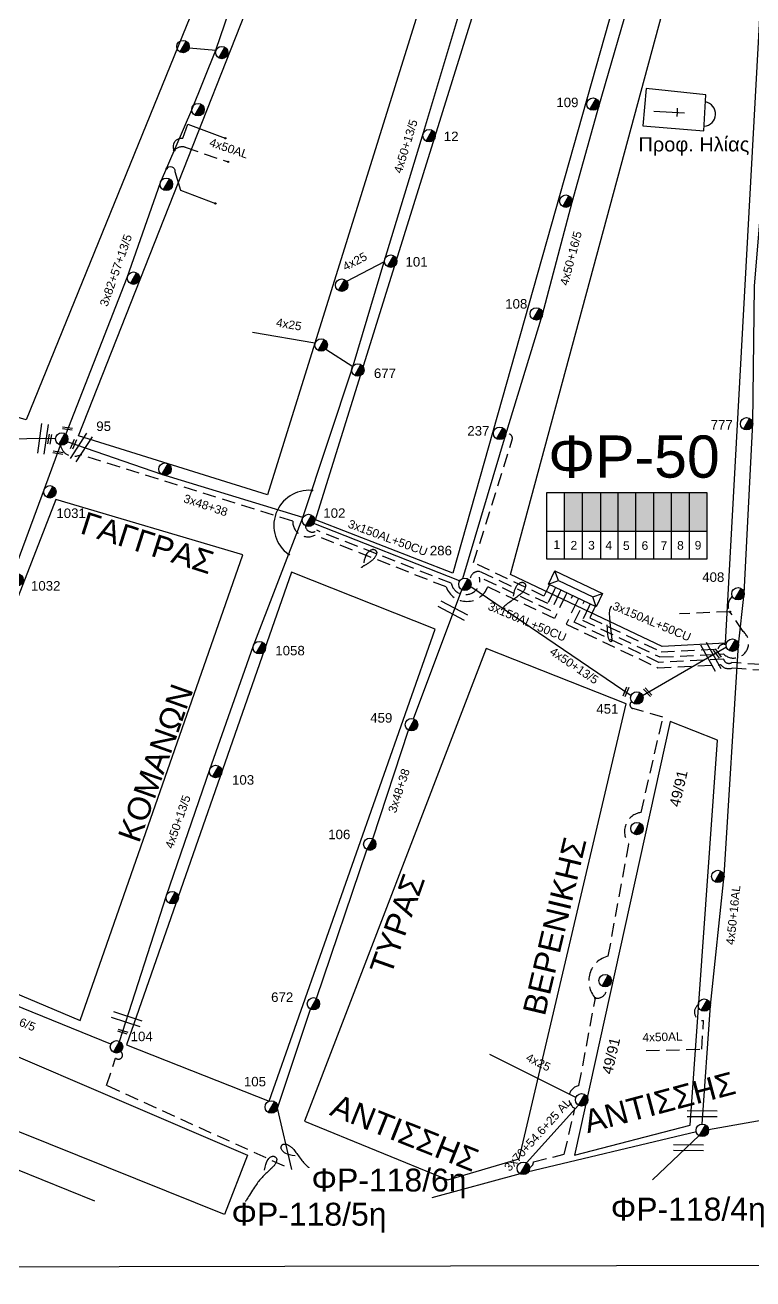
# Model space of a CAD drawing. Header units: millimetres. Extents: x 1421 to 7547, y 822 to 1863.
# Drawn here: x 6587 to 6724.9, y 822.2 to 1059.9 of the extents above; entities that cross this region are included whole.
import ezdxf
from ezdxf.enums import TextEntityAlignment as Align

# ---------------------------------------------------------------- set-up
doc = ezdxf.new("R2010")
doc.units = ezdxf.units.MM
doc.linetypes.add('DASHED', pattern=[19.05, 12.7, -6.35])
doc.layers.get('0').update_dxf_attribs({"lineweight": 30})
for name, color, linetype, lineweight in [('3x48+38', 7, 'Continuous', 30), ('3x82+57+13_5', 7, 'Continuous', 30), ('4x16CU', 7, 'Continuous', 30), ('4x50+13_5', 7, 'Continuous', 30), ('4x50+16_5', 7, 'Continuous', 30), ('Pillar OTE', 7, 'Continuous', 30), ('TEXT_ΚΑΛΩΔΙΩΝ', 7, 'Continuous', 30), ('Άγνωστα', 7, 'Continuous', 30), ('Άγνωστο εναέριο καλώδιο', 7, 'Continuous', 30), ('Άγνωστο Υπόγειο Καλώδιο', 7, 'DASHED', 30), ('Γυμνά εναέρια ΧΤ και ΦΟΠ (3Φ)   4x50+16AL', 7, 'Continuous', 30), ('Εναέρια παροχή ΧΤ 4x25', 7, 'SYN_LINE', 30), ('Καλώδια ΧΤ   3x150+50CU', 7, 'DASHED', 30), ('Καλώδια ΧΤ   3x150AL+50CU', 7, 'DASHED', 30), ('Μηχανική τομή', 7, 'Continuous', 30), ('Στύλος ΦΜ', 7, 'Continuous', 30), ('Στύλος ΦΜ @ 1', 7, 'Continuous', 30), ('Συνδέσεις', 7, 'Continuous', 30), ('Συνεστραμμένα ΧΤ   3x70+54.6+25 AL', 7, 'SYN_LINE', 30), ('Τομή', 7, 'Continuous', 30), ('Υποσταθμός πόλεως', 7, 'Continuous', 30), ('Υπόβαθρο ΔΕΗ', 7, 'Continuous', 30), ('Υπόγεια Καλώδια Δικτύου ΧΤ  4x50AL', 7, 'DASHED', 30)]:
    doc.layers.add(name, color=color, linetype=linetype, lineweight=lineweight)
doc.styles.add('arial', font='arial.ttf')
doc.styles.get("Standard").update_dxf_attribs({"font": 'arial.ttf'})
doc.linetypes.add('SYN_LINE', pattern='A,0.5,-0.0001,["/\\/\\/\\/",Standard,S=0.1,R=0,X=0,Y=-0.05],-0.25', length=0.7501)

# ---------------------------------------------------------------- blocks, each defined once
blk = doc.blocks.new('ΥΠΑΡΧΩΝ ΤΣΙΜΕΝΤΕΝΙΟΣ ΣΤΥΛΟΣ')
at = {"layer": 'Στύλος ΦΜ'}
blk.add_hatch(color=7, dxfattribs=at).paths.add_polyline_path([(-1.29, -2.28, 0.574793), (2.62, 0, 0.268822), (1.3, 2.27)])
at = {"layer": 'Στύλος ΦΜ', "color": 7}
blk.add_line((-1.29, -2.28), (1.3, 2.27), dxfattribs=at)
blk.add_circle((0, 0), 2.62, dxfattribs=at)
at = {"layer": 'Στύλος ΦΜ', "flags": 4}
for tag, p in [('ΑΡΙΘΜΟΣ', (-4.68, 8.05)), ('ΤΥΠΟΣ', (-4.91, 3.03))]:
    blk.add_attdef(tag, p, '', height=4, dxfattribs=at)
blk = doc.blocks.new('ΤΟΜΗ')
at = {"layer": 'Τομή', "lineweight": -3, "ltscale": 40}
for p, q in [((-11.37, 1.1), (11.37, 1.1)), ((11.37, -3.57), (-11.37, -3.57))]:
    blk.add_line(p, q, dxfattribs=at)
blk = doc.blocks.new('ΜΗΧΑΝΙΚΗ ΤΟΜΗ')
at = {"layer": 'Μηχανική τομή', "lineweight": -3, "ltscale": 40}
for p, q in [((-3.78, 1.15), (3.8, 1.15)), ((3.8, -0.4), (-3.78, -0.4))]:
    blk.add_line(p, q, dxfattribs=at)
blk = doc.blocks.new('ΥΠΟΣΤΑΘΜΟΣ ΠΟΛΕΩΣ 9 ΑΝΑΧΩΡΗΣΕΩΝ')
at = {"layer": 'Υποσταθμός πόλεως', "ltscale": 40}
for p, q in [((-9.63, -2.82), (-9.63, -4)), ((-7.12, -2.82), (-7.12, -4)), ((-4.84, -2.82), (-4.84, -4)), ((-2.36, -2.82), (-2.36, -4)), ((0.09, -2.82), (0.09, -4)), ((2.55, -2.82), (2.55, -4)), ((5.02, -2.82), (5.02, -4)), ((7.48, -2.82), (7.48, -4)), ((9.61, -2.82), (9.61, -4))]:
    blk.add_line(p, q, dxfattribs=at)
blk.add_lwpolyline([(-10.02, 2.82), (10.02, 2.82), (10.02, -2.82), (-10.02, -2.82)], close=True, dxfattribs=at)
for points in [[(-7.21, 0), (-10.02, 2.82)], [(-10.02, -2.82), (-7.21, 0)], [(-7.21, 0), (7.21, 0)], [(7.21, 0), (10.02, 2.82)], [(10.02, -2.82), (7.21, 0)]]:
    blk.add_lwpolyline(points, dxfattribs=at)
at = {"layer": 'Υποσταθμός πόλεως', "linetype": 'SYN_LINE', "ltscale": 40, "flags": 1}
for tag, p in [('ΜΕΤΑΣΧΗΜΑΤΙΣΜΟΣ', (10.79, 1.71)), ('ΙΣΧΥΣ', (10.77, -1.08)), ('ΑΡΙΘΜΟΣ', (10.89, -3.8))]:
    blk.add_attdef(tag, p, '', height=1.8, dxfattribs=at)
blk = doc.blocks.new('_ΣΥΝΔΕΣΗ')
at = {"layer": 'Συνδέσεις', "linetype": 'SYN_LINE', "ltscale": 40}
blk.add_hatch(color=256, dxfattribs=at).paths.add_polyline_path([(0.5, -0.01, 1), (-0.5, -0.01, 1)])
at = {"layer": 'Συνδέσεις'}
blk.add_circle((0, -0.01), 0.5, dxfattribs=at)

msp = doc.modelspace()

# ---------------------------------------------------------------- hatches: boundary and pattern name
at = {"layer": 'Καλώδια ΧΤ   3x150+50CU', "linetype": 'DASHED', "lineweight": -2, "ltscale": 0.2}
h = msp.add_hatch(color=5, dxfattribs=at)
h.dxf.hatch_style = 1
h.paths.add_polyline_path([(6689.19, 963.98), (6692.63, 963.97), (6692.63, 971.34), (6689.19, 971.34)])
h = msp.add_hatch(color=1, dxfattribs=at)
h.dxf.hatch_style = 1
h.paths.add_polyline_path([(6692.63, 963.97), (6696.07, 963.97), (6696.07, 971.34), (6692.63, 971.34)])
h = msp.add_hatch(color=173, dxfattribs=at)
h.dxf.hatch_style = 1
h.paths.add_polyline_path([(6696.07, 963.97), (6699.37, 963.97), (6699.37, 971.34), (6696.07, 971.34)])
h = msp.add_hatch(color=2, dxfattribs=at)
h.dxf.hatch_style = 1
h.paths.add_polyline_path([(6699.37, 963.97), (6702.75, 963.96), (6702.75, 971.34), (6699.37, 971.34)])
h = msp.add_hatch(color=85, dxfattribs=at)
h.dxf.hatch_style = 1
h.paths.add_polyline_path([(6706.15, 971.34), (6702.75, 971.34), (6702.75, 963.96), (6706.15, 963.96)])
h = msp.add_hatch(color=6, dxfattribs=at)
h.dxf.hatch_style = 1
h.paths.add_polyline_path([(6706.15, 963.96), (6709.49, 963.96), (6709.49, 971.34), (6706.15, 971.34)])
h = msp.add_hatch(color=30, dxfattribs=at)
h.dxf.hatch_style = 1
h.paths.add_polyline_path([(6709.49, 963.96), (6712.88, 963.95), (6712.88, 971.34), (6709.49, 971.34)])
h = msp.add_hatch(color=62, dxfattribs=at)
h.dxf.hatch_style = 1
h.paths.add_polyline_path([(6716.2, 971.34), (6712.88, 971.34), (6712.88, 963.95), (6716.2, 963.95)])

# ---------------------------------------------------------------- linework, layer by layer
at = {"linetype": 'Continuous', "lineweight": -3, "ltscale": 0.2}
msp.add_lwpolyline([(5474.15, 1851.64), (7546.99, 1855.83), (7546.99, 826.44), (5474.15, 822.25)], close=True, dxfattribs=at)
at = {"layer": '3x48+38', "color": 173, "lineweight": -3, "ltscale": 0.2}
for points in [[(6612.9, 974.72), (6594.96, 980.89)], [(6639.63, 966.54), (6612.9, 974.72)], [(6669.33, 954.54), (6641.71, 965.44)]]:
    msp.add_lwpolyline(points, dxfattribs=at)
at = {"layer": '3x48+38', "color": 151, "lineweight": -3, "ltscale": 0.2}
msp.add_lwpolyline([(6660.58, 928.42), (6669.75, 952.89)], dxfattribs=at)
at = {"layer": '3x48+38', "color": 133, "lineweight": -3, "ltscale": 0.2}
for points in [[(6652.89, 905.66), (6659.61, 926.28)], [(6642.2, 875.42), (6651.72, 903.61)], [(6637.53, 843.01), (6634.79, 854.61), (6641.04, 873.38)]]:
    msp.add_lwpolyline(points, dxfattribs=at)
at = {"layer": '3x82+57+13_5', "color": 133, "lineweight": -3, "ltscale": 0.2}
for points in [[(6623.15, 1055.14), (6628.11, 1069.83)], [(6594.7, 982.31), (6606.34, 1012.05), (6612.61, 1030.05), (6618.57, 1043.83), (6623.15, 1055.14)]]:
    msp.add_lwpolyline(points, dxfattribs=at)
at = {"layer": '4x16CU', "color": 133, "lineweight": -3, "ltscale": 0.2}
for points in [[(6615.25, 1036.15, -0.597801), (6616.88, 1038.5), (6617.82, 1041.11), (6624.92, 1038.45)], [(6613.78, 1032.73, -0.751118), (6615.38, 1032.18), (6616.41, 1028.59), (6623.05, 1026.1)]]:
    msp.add_lwpolyline(points, format="xyb", dxfattribs=at)
at = {"layer": '4x50+13_5', "color": 1, "lineweight": -3, "ltscale": 0.2}
for points in [[(6604.87, 867.27), (6613.76, 894.93), (6621.98, 918.8), (6630.21, 942.14), (6639.63, 966.54), (6649.16, 995.31), (6655.14, 1015.5), (6662.51, 1039.52), (6671.74, 1070.54), (6673.25, 1092.76)], [(6592.74, 981.56), (6565.47, 981.22), (6543.53, 996.52)]]:
    msp.add_lwpolyline(points, dxfattribs=at)
at = {"layer": '4x50+13_5', "color": 133, "lineweight": -3, "ltscale": 0.2}
msp.add_lwpolyline([(6558.1, 885.65), (6567.35, 910.86), (6575.15, 931.37), (6584.61, 955.58), (6590.66, 972.03), (6593.66, 980.29)], dxfattribs=at)
at = {"layer": '4x50+13_5', "color": 2, "lineweight": -3, "ltscale": 0.2}
for points in [[(6671.43, 953.48), (6701.85, 932.86)], [(6704, 932.83), (6719.89, 942.04)]]:
    msp.add_lwpolyline(points, dxfattribs=at)
at = {"layer": '4x50+16_5', "color": 5, "lineweight": -3, "ltscale": 0.2}
for points in [[(6678.01, 982.11), (6685.05, 1005.08), (6690.64, 1026.37), (6695.7, 1044.46), (6702.32, 1067.41), (6708.26, 1091.38), (6710.05, 1099.38)], [(6669.94, 955.02), (6678.01, 982.11)]]:
    msp.add_lwpolyline(points, dxfattribs=at)
at = {"layer": '4x50+16_5', "color": 6, "lineweight": -3, "ltscale": 0.2}
msp.add_lwpolyline([(6603.21, 866.73), (6582.89, 875.02), (6559.03, 885.25), (6530.47, 897.51), (6509.26, 907.05)], dxfattribs=at)
at = {"layer": 'Pillar OTE', "lineweight": -2, "ltscale": 40}
for points in [[(6685.86, 958.7), (6685.86, 971.34), (6716.2, 971.34), (6716.2, 958.67), (6685.86, 958.7)], [(6689.19, 958.7), (6689.19, 971.34)], [(6692.63, 958.69), (6692.63, 971.34)], [(6696.07, 958.69), (6696.07, 971.34)], [(6699.37, 958.69), (6699.37, 971.34)], [(6702.75, 958.68), (6702.75, 971.34)], [(6706.15, 958.68), (6706.15, 971.34)], [(6709.49, 958.68), (6709.49, 971.34)], [(6712.88, 958.67), (6712.88, 971.34)], [(6685.86, 963.98), (6716.2, 963.95)]]:
    msp.add_lwpolyline(points, dxfattribs=at)
at = {"layer": 'Άγνωστα', "lineweight": -3}
for points in [[(6651.21, 957.96), (6651.33, 958.56), (6651.48, 959.05), (6651.63, 959.44), (6651.8, 959.74), (6651.96, 959.97), (6652.13, 960.14), (6652.28, 960.26), (6652.42, 960.35), (6652.55, 960.42), (6652.65, 960.47), (6652.74, 960.51), (6652.83, 960.53), (6652.9, 960.54), (6652.97, 960.54), (6653.03, 960.52), (6653.1, 960.51), (6653.16, 960.48), (6653.23, 960.45), (6653.3, 960.41), (6653.36, 960.37), (6653.42, 960.32), (6653.48, 960.27), (6653.52, 960.21), (6653.56, 960.15), (6653.59, 960.09), (6653.61, 960.02), (6653.61, 959.94), (6653.61, 959.86), (6653.6, 959.78), (6653.58, 959.7), (6653.56, 959.61), (6653.53, 959.52), (6653.49, 959.43), (6653.45, 959.33), (6653.4, 959.23), (6653.34, 959.13), (6653.28, 959.03), (6653.2, 958.93), (6653.12, 958.83), (6653.03, 958.72), (6652.93, 958.62), (6652.82, 958.51), (6652.7, 958.41), (6652.58, 958.3), (6652.45, 958.2), (6652.32, 958.11), (6652.19, 958.01), (6652.06, 957.92), (6651.93, 957.84), (6651.8, 957.76), (6651.67, 957.69), (6651.55, 957.62), (6651.44, 957.55), (6651.33, 957.49), (6651.23, 957.44), (6651.14, 957.38), (6651.06, 957.33), (6650.99, 957.28), (6650.93, 957.24), (6650.88, 957.2), (6650.84, 957.17), (6650.8, 957.14), (6650.78, 957.11), (6650.76, 957.09), (6650.74, 957.08), (6650.73, 957.07), (6650.73, 957.06), (6650.73, 957.06), (6650.73, 957.06), (6650.73, 957.06), (6650.73, 957.07), (6650.74, 957.07), (6650.74, 957.07), (6650.74, 957.07), (6650.74, 957.08), (6650.74, 957.08), (6650.74, 957.08), (6650.74, 957.08), (6650.74, 957.08), (6650.74, 957.08)], [(6679.55, 951.63), (6679.64, 952.24), (6679.76, 952.73), (6679.89, 953.13), (6680.04, 953.44), (6680.19, 953.67), (6680.35, 953.85), (6680.5, 953.98), (6680.63, 954.08), (6680.75, 954.16), (6680.86, 954.22), (6680.95, 954.26), (6681.03, 954.28), (6681.1, 954.29), (6681.17, 954.29), (6681.23, 954.29), (6681.3, 954.27), (6681.37, 954.25), (6681.43, 954.22), (6681.5, 954.19), (6681.57, 954.15), (6681.63, 954.1), (6681.69, 954.05), (6681.74, 954), (6681.78, 953.94), (6681.81, 953.88), (6681.83, 953.81), (6681.84, 953.73), (6681.85, 953.66), (6681.84, 953.57), (6681.83, 953.49), (6681.81, 953.4), (6681.78, 953.31), (6681.75, 953.21), (6681.71, 953.11), (6681.67, 953.01), (6681.62, 952.91), (6681.56, 952.81), (6681.49, 952.7), (6681.41, 952.59), (6681.33, 952.48), (6681.23, 952.37), (6681.12, 952.26), (6681, 952.15), (6680.87, 952.03), (6680.73, 951.9), (6680.57, 951.77), (6680.39, 951.64), (6680.2, 951.5), (6679.99, 951.35), (6679.77, 951.2), (6679.54, 951.04), (6679.31, 950.88), (6679.07, 950.72), (6678.84, 950.55), (6678.63, 950.39), (6678.42, 950.24), (6678.23, 950.09), (6678.06, 949.94), (6677.91, 949.8), (6677.78, 949.67), (6677.66, 949.55), (6677.56, 949.45), (6677.48, 949.35), (6677.41, 949.28), (6677.35, 949.22), (6677.31, 949.17), (6677.28, 949.14), (6677.26, 949.11), (6677.25, 949.1), (6677.24, 949.09), (6677.24, 949.09), (6677.24, 949.09), (6677.24, 949.09), (6677.24, 949.09), (6677.23, 949.09), (6677.23, 949.09), (6677.23, 949.09), (6677.23, 949.09), (6677.23, 949.09), (6677.23, 949.09)], [(6638.18, 845.58), (6637.57, 845.65), (6637.07, 845.76), (6636.68, 845.88), (6636.36, 846.02), (6636.12, 846.17), (6635.94, 846.32), (6635.8, 846.47), (6635.7, 846.6), (6635.62, 846.72), (6635.56, 846.82), (6635.52, 846.91), (6635.49, 846.99), (6635.48, 847.06), (6635.47, 847.13), (6635.48, 847.19), (6635.5, 847.26), (6635.52, 847.33), (6635.54, 847.4), (6635.57, 847.47), (6635.61, 847.53), (6635.65, 847.6), (6635.7, 847.66), (6635.75, 847.71), (6635.81, 847.75), (6635.88, 847.78), (6635.94, 847.81), (6636.02, 847.82), (6636.1, 847.82), (6636.18, 847.82), (6636.26, 847.81), (6636.35, 847.79), (6636.45, 847.77), (6636.54, 847.74), (6636.64, 847.7), (6636.74, 847.66), (6636.84, 847.61), (6636.95, 847.55), (6637.06, 847.49), (6637.17, 847.42), (6637.28, 847.33), (6637.39, 847.24), (6637.51, 847.14), (6637.63, 847.02), (6637.75, 846.89), (6637.88, 846.75), (6638.01, 846.59), (6638.15, 846.42), (6638.29, 846.23), (6638.45, 846.03), (6638.61, 845.81), (6638.77, 845.59), (6638.94, 845.36), (6639.11, 845.13), (6639.27, 844.9), (6639.44, 844.69), (6639.6, 844.49), (6639.76, 844.3), (6639.91, 844.14), (6640.05, 843.99), (6640.18, 843.86), (6640.31, 843.75), (6640.41, 843.65), (6640.51, 843.56), (6640.59, 843.5), (6640.65, 843.44), (6640.7, 843.4), (6640.73, 843.38), (6640.75, 843.36), (6640.77, 843.34), (6640.78, 843.34), (6640.78, 843.33), (6640.78, 843.33), (6640.78, 843.33), (6640.78, 843.33), (6640.78, 843.33), (6640.78, 843.33), (6640.78, 843.33), (6640.78, 843.33), (6640.78, 843.33), (6640.78, 843.33)], [(6632.37, 842.85), (6632.46, 843.45), (6632.58, 843.95), (6632.71, 844.34), (6632.86, 844.65), (6633.02, 844.89), (6633.17, 845.07), (6633.32, 845.2), (6633.45, 845.3), (6633.57, 845.37), (6633.68, 845.43), (6633.77, 845.47), (6633.85, 845.5), (6633.92, 845.51), (6633.99, 845.51), (6634.05, 845.5), (6634.12, 845.49), (6634.19, 845.46), (6634.26, 845.44), (6634.32, 845.4), (6634.39, 845.36), (6634.45, 845.32), (6634.51, 845.27), (6634.56, 845.22), (6634.6, 845.16), (6634.63, 845.09), (6634.65, 845.02), (6634.66, 844.95), (6634.67, 844.87), (6634.66, 844.79), (6634.65, 844.71), (6634.63, 844.62), (6634.6, 844.52), (6634.57, 844.43), (6634.53, 844.33), (6634.49, 844.23), (6634.44, 844.13), (6634.38, 844.02), (6634.31, 843.92), (6634.23, 843.81), (6634.15, 843.7), (6634.05, 843.59), (6633.94, 843.48), (6633.83, 843.36), (6633.71, 843.24), (6633.57, 843.12), (6633.43, 842.98), (6633.28, 842.85), (6633.12, 842.7), (6632.95, 842.54), (6632.77, 842.38), (6632.59, 842.21), (6632.41, 842.04), (6632.23, 841.86), (6632.05, 841.68), (6631.88, 841.49), (6631.71, 841.31), (6631.56, 841.13), (6631.41, 840.94), (6631.26, 840.76), (6631.11, 840.56), (6630.97, 840.35), (6630.81, 840.13), (6630.65, 839.89), (6630.48, 839.62), (6630.29, 839.34), (6630.09, 839.04), (6629.9, 838.73), (6629.7, 838.43), (6629.51, 838.14), (6629.33, 837.87), (6629.18, 837.62), (6629.04, 837.42), (6628.94, 837.25), (6628.86, 837.13), (6628.8, 837.04), (6628.77, 836.98), (6628.74, 836.95), (6628.73, 836.93), (6628.73, 836.92), (6628.73, 836.92)]]:
    msp.add_lwpolyline(points, dxfattribs=at)
at = {"layer": 'Άγνωστο εναέριο καλώδιο', "color": 133, "lineweight": -3, "ltscale": 0.2}
msp.add_lwpolyline([(6618.06, 1055.57), (6623.15, 1055.14)], dxfattribs=at)
at = {"layer": 'Άγνωστο εναέριο καλώδιο', "color": 30, "lineweight": -3, "ltscale": 0.2}
msp.add_lwpolyline([(6714.76, 849.4), (6705.91, 841.04)], dxfattribs=at)
at = {"layer": 'Άγνωστο Υπόγειο Καλώδιο', "color": 2, "lineweight": -3, "ltscale": 0.2}
for points in [[(6695.06, 875.48, -0.575189), (6697.51, 883.42), (6701.41, 904.76, -0.587716), (6703.71, 910.66), (6707.87, 928.73), (6702.14, 930.37, -0.652867), (6701.96, 931.68, -0.281609)], [(6682.58, 843.4, 0.366273), (6683.31, 844.44), (6689.17, 845.89), (6691.19, 854.55, -0.694983), (6691.95, 858.9), (6695.06, 875.48, 0.524254), (6697.18, 877.64, -1.874751)]]:
    msp.add_lwpolyline(points, format="xyb", dxfattribs=at)
at = {"layer": 'Άγνωστο Υπόγειο Καλώδιο', "color": 6, "lineweight": -3, "ltscale": 0.2}
msp.add_lwpolyline([(6636.14, 843.61), (6602.42, 858.9), (6604.13, 864.11, 1.116513), (6605.06, 865.35, -0.784265)], format="xyb", dxfattribs=at)
at = {"layer": 'Γυμνά εναέρια ΧΤ και ΦΟΠ (3Φ)   4x50+16AL', "color": 85, "lineweight": -3, "ltscale": 0.2}
msp.add_lwpolyline([(6715.31, 851.6), (6716.87, 874.09), (6719.45, 898.69), (6722.2, 942.46), (6723.27, 952.14), (6724.89, 984.44), (6725.25, 1010.43), (6728.17, 1046.11), (6738.9, 1073.81)], dxfattribs=at)
at = {"layer": 'Γυμνά εναέρια ΧΤ και ΦΟΠ (3Φ)   4x50+16AL', "color": 5, "lineweight": -3, "ltscale": 0.2}
for points in [[(6756.52, 857.59), (6716.52, 850.48)], [(6714.2, 850.14), (6680.83, 842.19), (6664.05, 837.64)]]:
    msp.add_lwpolyline(points, dxfattribs=at)
at = {"layer": 'Εναέρια παροχή ΧΤ 4x25', "color": 1, "linetype": 'SYN_LINE', "lineweight": -3, "ltscale": 10}
for points in [[(6655, 1015.04), (6647.92, 1011.31)], [(6641.88, 999.63), (6630.05, 1001.63)], [(6643.94, 998.48), (6649.06, 995.19)]]:
    msp.add_lwpolyline(points, dxfattribs=at)
at = {"layer": 'Εναέρια παροχή ΧΤ 4x25', "color": 2, "linetype": 'SYN_LINE', "lineweight": -3, "ltscale": 10}
msp.add_lwpolyline([(6691.36, 856.62), (6675.05, 864.77)], dxfattribs=at)
at = {"layer": 'Καλώδια ΧΤ   3x150+50CU', "color": 30, "linetype": 'DASHED', "lineweight": -2, "ltscale": 0.2}
msp.add_lwpolyline([(6691.59, 950.7), (6689.52, 946.36), (6706.9, 938.1), (6718.79, 938.68, 0.327222), (6721.09, 938.06), (6730.22, 937.41)], format="xyb", dxfattribs=at)
at = {"layer": 'Καλώδια ΧΤ   3x150AL+50CU', "color": 62, "lineweight": -3, "ltscale": 0.2}
msp.add_lwpolyline([(6747.2, 989.86), (6733.47, 990.82), (6730.29, 938.41), (6730.29, 938.41), (6720.9, 939.07, -0.512589), (6719.37, 939.71), (6707.1, 939.11), (6691.07, 946.73), (6692.71, 950.17)], format="xyb", dxfattribs=at)
at = {"layer": 'Καλώδια ΧΤ   3x150AL+50CU', "color": 5, "lineweight": -3, "ltscale": 0.2}
msp.add_lwpolyline([(6686.09, 953.32), (6685.31, 951.68), (6671.99, 958.01), (6679.29, 981.31, 0.410708), (6678.71, 982.43)], format="xyb", dxfattribs=at)
at = {"layer": 'Καλώδια ΧΤ   3x150AL+50CU', "color": 151, "lineweight": -3, "ltscale": 0.2}
msp.add_lwpolyline([(6689.38, 951.76), (6687.31, 947.41), (6674.65, 953.43, -0.694637), (6666.77, 953.4), (6641.9, 963.21, -0.559334), (6637.69, 965.85), (6597.44, 978.48, -0.508514), (6593.66, 980.29, -12.225483)], format="xyb", dxfattribs=at)
at = {"layer": 'Καλώδια ΧΤ   3x150AL+50CU', "color": 1, "lineweight": -3, "ltscale": 0.2}
msp.add_lwpolyline([(6688.25, 952.29), (6686.62, 948.85), (6673.09, 955.28, -1.000665), (6667.73, 954.1), (6642.26, 964.14, -0.632652), (6640.1, 965)], format="xyb", dxfattribs=at)
at = {"layer": 'Καλώδια ΧΤ   3x150AL+50CU', "color": 173, "lineweight": -3, "ltscale": 0.2}
msp.add_lwpolyline([(6687.23, 952.78), (6686.02, 950.24), (6673.3, 956.28, 0.55347), (6671.35, 954.5)], format="xyb", dxfattribs=at)
at = {"layer": 'Καλώδια ΧΤ   3x150AL+50CU', "color": 85, "lineweight": -3, "ltscale": 0.2}
msp.add_lwpolyline([(6693.82, 949.64), (6692.61, 947.11), (6707.3, 940.13), (6719.33, 940.71, 1.036483), (6723.09, 944.94), (6720.57, 948.71, -0.394906), (6721.05, 951.58, -0.339869)], format="xyb", dxfattribs=at)
at = {"layer": 'Καλώδια ΧΤ   3x150AL+50CU', "color": 5, "lineweight": -3, "ltscale": 0.2}
msp.add_lwpolyline([(6686.71, 950.62), (6686.71, 950.62)], close=True, dxfattribs=at)
at = {"layer": 'Καλώδια ΧΤ   3x150AL+50CU', "color": 173, "lineweight": -3, "ltscale": 0.2}
msp.add_lwpolyline([(6686.79, 949.87), (6686.79, 949.87)], close=True, dxfattribs=at)
at = {"layer": 'Καλώδια ΧΤ   3x150AL+50CU', "color": 2, "lineweight": -3, "ltscale": 0.2}
msp.add_lwpolyline([(6694.78, 949.18), (6694, 947.55), (6707.5, 941.14), (6718.29, 941.66, -0.47753), (6719.85, 942.44, 28.775525)], format="xyb", dxfattribs=at)
at = {"layer": 'Συνεστραμμένα ΧΤ   3x70+54.6+25 AL', "color": 2, "lineweight": -3, "ltscale": 20}
msp.add_lwpolyline([(6682, 844.24), (6691.87, 855.16)], dxfattribs=at)
at = {"layer": 'Υπόβαθρο ΔΕΗ', "lineweight": -3, "ltscale": 0.2}
for points in [[(6551.15, 995.68), (6583.66, 1082.89), (6612.87, 1123.52), (6640.25, 1115.59), (6587.17, 985.08), (6551.15, 995.68)], [(6597.12, 982.03), (6648.57, 1112.63), (6675, 1105.73), (6632.9, 970.87), (6597.12, 982.03)], [(6641.99, 966.11), (6684.8, 1103.33), (6706.12, 1090.88), (6668.04, 956.04), (6641.99, 966.11)], [(6679, 955.79), (6713.61, 1083.92), (6716.32, 1085), (6727.15, 1079.74), (6719.69, 942.73), (6707.7, 942.15), (6679, 955.79)], [(6706.16, 1043.61), (6711.95, 1043.29)], [(6710.55, 1043.37), (6710.51, 1042.58)], [(6710.59, 1044.15), (6710.55, 1043.37)], [(6597.38, 871.23), (6628.25, 959.47), (6592.81, 969.97), (6560.44, 886.84), (6597.38, 871.23)], [(6664.7, 945.38), (6637.45, 956.19), (6606.18, 866.63), (6633.25, 855.92), (6664.7, 945.38)], [(6700.9, 931.26), (6674.38, 941.76), (6639.95, 852.16), (6667.1, 841.01), (6680.62, 845), (6700.9, 931.26)], [(6713.04, 851.41), (6718.23, 924.37), (6709.21, 927.91), (6691.12, 845.73), (6713.04, 851.41)], [(6552.31, 863.61), (6557.75, 876.27), (6629.13, 845.71), (6624.79, 834.48), (6552.31, 863.61)], [(6600.19, 836.99), (6550.22, 857.2), (6543.07, 839.81)]]:
    msp.add_lwpolyline(points, dxfattribs=at)
msp.add_lwpolyline([(6704.68, 1047.9), (6704.03, 1040.82), (6715.63, 1039.88), (6716, 1046.66)], close=True, dxfattribs=at)
msp.add_arc((6715.51, 1043.05), 2.32, 274.1941, 79.6456, dxfattribs=at)
at = {"layer": 'Υπόβαθρο ΔΕΗ', "lineweight": -3}
msp.add_arc((6640.81, 965.03), 6.7, 85.4742, 234.6649, dxfattribs=at)
at = {"layer": 'Υπόβαθρο ΔΕΗ', "lineweight": -3, "ltscale": 0.2}
msp.add_open_spline([(6698.2, 949.72), (6697.25, 949.46), (6698.51, 942.78), (6697.83, 942.87), (6697.36, 944.06), (6697.3, 946.23)], degree=3, dxfattribs=at)
at = {"layer": 'Υπόγεια Καλώδια Δικτύου ΧΤ  4x50AL', "color": 133, "lineweight": -3, "ltscale": 0.2}
msp.add_lwpolyline([(6615.25, 1036.15, -0.307034), (6617.33, 1036.74), (6625.46, 1033.97)], format="xyb", dxfattribs=at)
at = {"layer": 'Υπόγεια Καλώδια Δικτύου ΧΤ  4x50AL', "color": 85, "lineweight": -3, "ltscale": 0.2}
msp.add_lwpolyline([(6720.57, 948.71), (6710.98, 948.28)], dxfattribs=at)
msp.add_lwpolyline([(6704.68, 865.54), (6715.23, 865.8), (6715.58, 871.24, -0.767614), (6714.52, 874.15, 2.71857)], format="xyb", dxfattribs=at)

# ---------------------------------------------------------------- block references
at = {"layer": 'Μηχανική τομή', "lineweight": -3}
for p, xscale, yscale, zscale, rotation in [((6591.72, 981.39), 0.2499999999999189, 0.2499999999999189, 0.2499999999999189, 78.82452460292886), ((6594.98, 983.36), 0.2499999999999189, 0.2499999999999189, 0.2499999999999189, 351.4365265243808), ((6593.18, 978.78), 0.2499999999999189, 0.2499999999999189, 0.2499999999999189, 351.4365265243808), ((6596.23, 980.44), 0.2499999999999189, 0.2499999999999189, 0.2499999999999189, 67.38956875776564), ((6718.25, 940.83), 0.249999999999919, 0.249999999999919, 0.249999999999919, 125.937727238308), ((6700.93, 933.51), 0.2499999999999189, 0.2499999999999189, 0.2499999999999189, 67.38956875776564), ((6704.93, 933.39), 0.249999999999919, 0.249999999999919, 0.249999999999919, 312.9770089116002), ((6605.51, 869.2), 0.2499999999999188, 0.2499999999999188, 0.2499999999999188, 161.9840625023282)]:
    msp.add_blockref('ΜΗΧΑΝΙΚΗ ΤΟΜΗ', p, dxfattribs=dict(at, xscale=xscale, yscale=yscale, zscale=zscale, rotation=rotation))
at = {"layer": 'Στύλος ΦΜ @ 1', "lineweight": -3, "ltscale": 40, "xscale": 0.4499999999998181, "yscale": 0.4499999999998181, "zscale": 0.4499999999998181}
for p in [(6616.91, 1055.83), (6624.24, 1054.7), (6619.75, 1043.88), (6613.75, 1029.73), (6689.47, 1026.54), (6607.51, 1011.93), (6646.98, 1010.6), (6643.08, 999.27), (6613.48, 975.74), (6721.02, 942.38), (6702.94, 907.61), (6718.28, 898.54), (6614.86, 894.51), (6696.91, 878.79), (6715.7, 874.15), (6692.45, 856.19), (6715.34, 850.42), (6681.41, 843.22)]:
    msp.add_blockref('ΥΠΑΡΧΩΝ ΤΣΙΜΕΝΤΕΝΙΟΣ ΣΤΥΛΟΣ', p, dxfattribs=at)
at = {"layer": 'Στύλος ΦΜ @ 1', "lineweight": -3, "ltscale": 40}
ref = msp.add_blockref('ΥΠΑΡΧΩΝ ΤΣΙΜΕΝΤΕΝΙΟΣ ΣΤΥΛΟΣ', (6694.62, 1044.93), dxfattribs=dict(at, xscale=0.4499999999998181, yscale=0.4499999999998181, zscale=0.4499999999998181))
ref.add_attrib('ΤΥΠΟΣ', '109', (6687.66, 1044.35), dxfattribs={"layer": 'Στύλος ΦΜ', "height": 1.8, "flags": 4})
ref = msp.add_blockref('ΥΠΑΡΧΩΝ ΤΣΙΜΕΝΤΕΝΙΟΣ ΣΤΥΛΟΣ', (6663.54, 1038.94), dxfattribs=dict(at, xscale=0.4499999999998181, yscale=0.4499999999998181, zscale=0.4499999999998181))
ref.add_attrib('ΤΥΠΟΣ', '12', (6666.33, 1037.91), dxfattribs={"layer": 'Στύλος ΦΜ', "height": 1.8, "flags": 4})
ref = msp.add_blockref('ΥΠΑΡΧΩΝ ΤΣΙΜΕΝΤΕΝΙΟΣ ΣΤΥΛΟΣ', (6656.27, 1015.16), dxfattribs=dict(at, xscale=0.4499999999998181, yscale=0.4499999999998181, zscale=0.4499999999998181))
ref.add_attrib('ΤΥΠΟΣ', '101', (6659.07, 1014.14), dxfattribs={"layer": 'Στύλος ΦΜ', "height": 1.8, "flags": 4})
ref = msp.add_blockref('ΥΠΑΡΧΩΝ ΤΣΙΜΕΝΤΕΝΙΟΣ ΣΤΥΛΟΣ', (6683.88, 1005.16), dxfattribs=dict(at, xscale=0.4499999999998181, yscale=0.4499999999998181, zscale=0.4499999999998181))
ref.add_attrib('ΤΥΠΟΣ', '108', (6677.97, 1006.17), dxfattribs={"layer": 'Στύλος ΦΜ', "height": 1.8, "flags": 4})
ref = msp.add_blockref('ΥΠΑΡΧΩΝ ΤΣΙΜΕΝΤΕΝΙΟΣ ΣΤΥΛΟΣ', (6650.03, 994.52), dxfattribs=dict(at, xscale=0.4499999999998181, yscale=0.4499999999998181, zscale=0.4499999999998181))
ref.add_attrib('ΤΥΠΟΣ', '677', (6653.08, 993.01), dxfattribs={"layer": 'Στύλος ΦΜ', "height": 1.8, "flags": 4})
ref = msp.add_blockref('ΥΠΑΡΧΩΝ ΤΣΙΜΕΝΤΕΝΙΟΣ ΣΤΥΛΟΣ', (6593.92, 981.44), dxfattribs=dict(at, xscale=0.4499999999998181, yscale=0.4499999999998181, zscale=0.4499999999998181))
ref.add_attrib('ΤΥΠΟΣ', '95', (6600.46, 982.97), dxfattribs={"layer": 'Στύλος ΦΜ', "height": 1.8, "flags": 4})
ref = msp.add_blockref('ΥΠΑΡΧΩΝ ΤΣΙΜΕΝΤΕΝΙΟΣ ΣΤΥΛΟΣ', (6723.72, 984.34), dxfattribs=dict(at, xscale=0.4499999999998181, yscale=0.4499999999998181, zscale=0.4499999999998181))
ref.add_attrib('ΤΥΠΟΣ', '777', (6716.91, 983.24), dxfattribs={"layer": 'Στύλος ΦΜ', "height": 1.8, "flags": 4})
ref = msp.add_blockref('ΥΠΑΡΧΩΝ ΤΣΙΜΕΝΤΕΝΙΟΣ ΣΤΥΛΟΣ', (6676.91, 982.52), dxfattribs=dict(at, xscale=0.4499999999998181, yscale=0.4499999999998181, zscale=0.4499999999998181))
ref.add_attrib('ΤΥΠΟΣ', '237', (6670.79, 982.09), dxfattribs={"layer": 'Στύλος ΦΜ', "height": 1.8, "flags": 4})
ref = msp.add_blockref('ΥΠΑΡΧΩΝ ΤΣΙΜΕΝΤΕΝΙΟΣ ΣΤΥΛΟΣ', (6591.67, 971.43), dxfattribs=dict(at, xscale=0.4499999999998181, yscale=0.4499999999998181, zscale=0.4499999999998181))
ref.add_attrib('ΤΥΠΟΣ', '1031', (6592.89, 966.48), dxfattribs={"layer": 'Στύλος ΦΜ', "height": 1.8, "flags": 4})
ref = msp.add_blockref('ΥΠΑΡΧΩΝ ΤΣΙΜΕΝΤΕΝΙΟΣ ΣΤΥΛΟΣ', (6640.69, 966.02), dxfattribs=dict(at, xscale=0.4499999999998181, yscale=0.4499999999998181, zscale=0.4499999999998181))
ref.add_attrib('ΤΥΠΟΣ', '102', (6643.49, 966.51), dxfattribs={"layer": 'Στύλος ΦΜ', "height": 1.8, "flags": 4})
ref = msp.add_blockref('ΥΠΑΡΧΩΝ ΤΣΙΜΕΝΤΕΝΙΟΣ ΣΤΥΛΟΣ', (6670.33, 953.91), dxfattribs=dict(at, xscale=0.4499999999998181, yscale=0.4499999999998181, zscale=0.4499999999998181))
ref.add_attrib('ΤΥΠΟΣ', '286', (6663.68, 959.4), dxfattribs={"layer": 'Στύλος ΦΜ', "height": 1.8, "flags": 4})
ref = msp.add_blockref('ΥΠΑΡΧΩΝ ΤΣΙΜΕΝΤΕΝΙΟΣ ΣΤΥΛΟΣ', (6585.45, 954.76), dxfattribs=dict(at, xscale=0.4499999999998181, yscale=0.4499999999998181, zscale=0.4499999999998181))
ref.add_attrib('ΤΥΠΟΣ', '1032', (6588.08, 952.72), dxfattribs={"layer": 'Στύλος ΦΜ', "height": 1.8, "flags": 4})
ref = msp.add_blockref('ΥΠΑΡΧΩΝ ΤΣΙΜΕΝΤΕΝΙΟΣ ΣΤΥΛΟΣ', (6722.1, 952.12), dxfattribs=dict(at, xscale=0.4499999999998181, yscale=0.4499999999998181, zscale=0.4499999999998181))
ref.add_attrib('ΤΥΠΟΣ', '408', (6715.31, 954.37), dxfattribs={"layer": 'Στύλος ΦΜ', "height": 1.8, "flags": 4})
ref = msp.add_blockref('ΥΠΑΡΧΩΝ ΤΣΙΜΕΝΤΕΝΙΟΣ ΣΤΥΛΟΣ', (6631.37, 941.9), dxfattribs=dict(at, xscale=0.4499999999998181, yscale=0.4499999999998181, zscale=0.4499999999998181))
ref.add_attrib('ΤΥΠΟΣ', '1058', (6634.39, 940.44), dxfattribs={"layer": 'Στύλος ΦΜ', "height": 1.8, "flags": 4})
ref = msp.add_blockref('ΥΠΑΡΧΩΝ ΤΣΙΜΕΝΤΕΝΙΟΣ ΣΤΥΛΟΣ', (6702.92, 932.36), dxfattribs=dict(at, xscale=0.4499999999998181, yscale=0.4499999999998181, zscale=0.4499999999998181))
ref.add_attrib('ΤΥΠΟΣ', '451', (6695.24, 929.39), dxfattribs={"layer": 'Στύλος ΦΜ', "height": 1.8, "flags": 4})
ref = msp.add_blockref('ΥΠΑΡΧΩΝ ΤΣΙΜΕΝΤΕΝΙΟΣ ΣΤΥΛΟΣ', (6660.2, 927.3), dxfattribs=dict(at, xscale=0.4499999999998181, yscale=0.4499999999998181, zscale=0.4499999999998181))
ref.add_attrib('ΤΥΠΟΣ', '459', (6652.38, 927.69), dxfattribs={"layer": 'Στύλος ΦΜ', "height": 1.8, "flags": 4})
ref = msp.add_blockref('ΥΠΑΡΧΩΝ ΤΣΙΜΕΝΤΕΝΙΟΣ ΣΤΥΛΟΣ', (6623.09, 918.42), dxfattribs=dict(at, xscale=0.4499999999998181, yscale=0.4499999999998181, zscale=0.4499999999998181))
ref.add_attrib('ΤΥΠΟΣ', '103', (6626.19, 915.93), dxfattribs={"layer": 'Στύλος ΦΜ', "height": 1.8, "flags": 4})
ref = msp.add_blockref('ΥΠΑΡΧΩΝ ΤΣΙΜΕΝΤΕΝΙΟΣ ΣΤΥΛΟΣ', (6652.3, 904.64), dxfattribs=dict(at, xscale=0.4499999999998181, yscale=0.4499999999998181, zscale=0.4499999999998181))
ref.add_attrib('ΤΥΠΟΣ', '106', (6644.42, 905.6), dxfattribs={"layer": 'Στύλος ΦΜ', "height": 1.8, "flags": 4})
ref = msp.add_blockref('ΥΠΑΡΧΩΝ ΤΣΙΜΕΝΤΕΝΙΟΣ ΣΤΥΛΟΣ', (6641.62, 874.4), dxfattribs=dict(at, xscale=0.4499999999998181, yscale=0.4499999999998181, zscale=0.4499999999998181))
ref.add_attrib('ΤΥΠΟΣ', '672', (6633.6, 874.75), dxfattribs={"layer": 'Στύλος ΦΜ', "height": 1.8, "flags": 4})
ref = msp.add_blockref('ΥΠΑΡΧΩΝ ΤΣΙΜΕΝΤΕΝΙΟΣ ΣΤΥΛΟΣ', (6604.29, 866.24), dxfattribs=dict(at, xscale=0.4499999999998181, yscale=0.4499999999998181, zscale=0.4499999999998181))
ref.add_attrib('ΤΥΠΟΣ', '104', (6606.97, 867.31), dxfattribs={"layer": 'Στύλος ΦΜ', "height": 1.8, "flags": 4})
ref = msp.add_blockref('ΥΠΑΡΧΩΝ ΤΣΙΜΕΝΤΕΝΙΟΣ ΣΤΥΛΟΣ', (6633.63, 854.83), dxfattribs=dict(at, xscale=0.4499999999998181, yscale=0.4499999999998181, zscale=0.4499999999998181))
ref.add_attrib('ΤΥΠΟΣ', '105', (6628.44, 858.75), dxfattribs={"layer": 'Στύλος ΦΜ', "height": 1.8, "flags": 4})
at = {"layer": 'Συνδέσεις', "lineweight": -3, "xscale": 0.25, "yscale": 0.25, "zscale": 0.25}
for p in [(6615.25, 1036.15), (6624.92, 1038.45), (6625.46, 1033.97), (6613.78, 1032.73), (6623.05, 1026.1), (6641.34, 971.7), (6636.94, 959.57), (6720.57, 948.71), (6695.06, 875.48)]:
    msp.add_blockref('_ΣΥΝΔΕΣΗ', p, dxfattribs=at)
at = {"layer": 'Τομή', "lineweight": -3}
for p, xscale, yscale, zscale, rotation in [((6590.65, 981.43), 0.2499999999998872, 0.2499999999998872, 0.2499999999998872, 261.996206683505), ((6597.88, 979.66), 0.2499999999998872, 0.2499999999998872, 0.2499999999998872, 236.8707656334141), ((6667.88, 948.64), 0.2499999999998872, 0.2499999999998872, 0.2499999999998872, 152.0695824129703), ((6716.69, 940.01), 0.2499999999998872, 0.2499999999998872, 0.2499999999998872, 119.3570442614391), ((6606.33, 871.79), 0.2499999999998871, 0.2499999999998871, 0.2499999999998871, 341.8537239063148), ((6715.33, 853.87), 0.2499999999998871, 0.2499999999998871, 0.2499999999998871, 359.5663337906228), ((6712.69, 847.44), 0.2499999999998872, 0.2499999999998872, 0.2499999999998872, 359.5663337906228)]:
    msp.add_blockref('ΤΟΜΗ', p, dxfattribs=dict(at, xscale=xscale, yscale=yscale, zscale=zscale, rotation=rotation))
at = {"layer": 'Υποσταθμός πόλεως', "lineweight": -3, "xscale": 0.4999999999999999, "yscale": 0.4999999999999999, "zscale": 0.4999999999999999, "rotation": 334.5488413785041}
msp.add_blockref('ΥΠΟΣΤΑΘΜΟΣ ΠΟΛΕΩΣ 9 ΑΝΑΧΩΡΗΣΕΩΝ', (6691.3, 953.06), dxfattribs=at)

# ---------------------------------------------------------------- texts
at = {"lineweight": -3, "ltscale": 40, "char_height": 4, "width": 51.144, "attachment_point": 1, "style": 'arial'}
for s, insert, rotation in [('{\\H1.083x;ΓΑΓΓΡΑΣ}', (6598.51, 967.76), 342.3198), ('{\\H1.083x;ΚΟΜΑΝΩΝ}', (6604.46, 906.12), 70.4728), ('{\\H1.083x;ΒΕΡΕΝΙΚΗΣ}', (6681.25, 872.92), 76.6315), ('{\\H1.083x;ΤΥΡΑΣ}', (6652.21, 881.03), 70.4728), ('{\\H1.083x;ANΤΙΣΣΗΣ}', (6692.46, 854.04), 14.9405), ('{\\H1.083x;ANΤΙΣΣΗΣ}', (6646.11, 857.41), 338.2377)]:
    msp.add_mtext(s, dxfattribs=dict(at, insert=insert, rotation=rotation))
at = {"ltscale": 30, "char_height": 1.63, "width": 11.2573, "attachment_point": 1}
for s, insert in [('1', (6687.11, 962.26)), ('2', (6690.35, 962.13)), ('3', (6693.68, 962.13)), ('4', (6696.98, 962.13)), ('5', (6700.29, 962.05)), ('6', (6703.81, 962.07)), ('7', (6707.43, 962.07)), ('8', (6710.55, 962.1)), ('9', (6713.88, 962.13))]:
    msp.add_mtext(s, dxfattribs=dict(at, insert=insert))
at = {"lineweight": -3, "ltscale": 40, "char_height": 4, "width": 51.2353, "attachment_point": 1, "style": 'arial'}
for s, insert in [('{\\H1.083x;ΦΡ-118/6η}', (6641.26, 843.15)), ('{\\H1.083x;ΦΡ-118/5η}', (6626.09, 836.68)), ('{\\H1.083x;ΦΡ-118/4η}', (6697.98, 837.64))]:
    msp.add_mtext(s, dxfattribs=dict(at, insert=insert))
at = {"layer": 'TEXT_ΚΑΛΩΔΙΩΝ', "lineweight": -3, "ltscale": 0.2}
for s, rotation, p in [('4x50+13/5', 72.9369, (6659.1, 1036.92)), ('4x50AL', 341.1541, (6625.6, 1036.56)), ('3x82+57+13/5', 70.7636, (6604.17, 1013.43)), ('4x50+16/5', 75.3118, (6690.42, 1015.71)), ('4x25', 27.7646, (6649.46, 1015.11)), ('4x25', 350.3633, (6636.97, 1003.18)), ('3x48+38', 341.3165, (6621.2, 968.89)), ('3x150AL+50CU', 339.6995, (6655.73, 962.73)), ('3x150AL+50CU', 337.1568, (6682.15, 946.82)), ('3x150AL+50CU', 337.1568, (6705.76, 946.87)), ('4x50+13/5', 325.8741, (6691.06, 938.5)), ('3x48+38', 71.927, (6657.82, 914.79)), ('4x50+13/5', 71.0005, (6615.92, 908.9)), ('4x50+16AL', 84.0266, (6721.18, 891.22)), ('4x50+16/5', 337.8152, (6584, 871.87)), ('4x50AL', 1.4249, (6707.78, 868.12)), ('4x25', 333.4442, (6684.26, 863.33)), ('3x70+54.6+25 AL', 47.8939, (6684.13, 849.6))]:
    msp.add_text(s, height=1.6, rotation=rotation, dxfattribs=at).set_placement(p, align=Align.MIDDLE_CENTER)
at = {"layer": 'Υπόβαθρο ΔΕΗ', "lineweight": -3, "ltscale": 40, "insert": (6703.23, 1038.66), "char_height": 2.5, "width": 24.7713, "attachment_point": 1, "style": 'arial'}
msp.add_mtext('{\\H1.083x;Προφ. Ηλίας}', dxfattribs=at)
at = {"layer": 'Υπόβαθρο ΔΕΗ', "lineweight": -3, "insert": (6686.11, 982.12), "char_height": 8, "attachment_point": 1}
msp.add_mtext_dynamic_manual_height_columns('ΦΡ-50', width=30.8332, gutter_width=12.5, heights=[0], dxfattribs=at)
at = {"layer": 'Υπόβαθρο ΔΕΗ', "lineweight": -3, "char_height": 2, "attachment_point": 1, "rotation": 76.916}
for insert in [(6709.05, 912.03), (6696.26, 861.36)]:
    msp.add_mtext_dynamic_manual_height_columns('49/91', width=17.2548, gutter_width=12.5, heights=[0], dxfattribs=dict(at, insert=insert))

doc.saveas('drawing.dxf')
